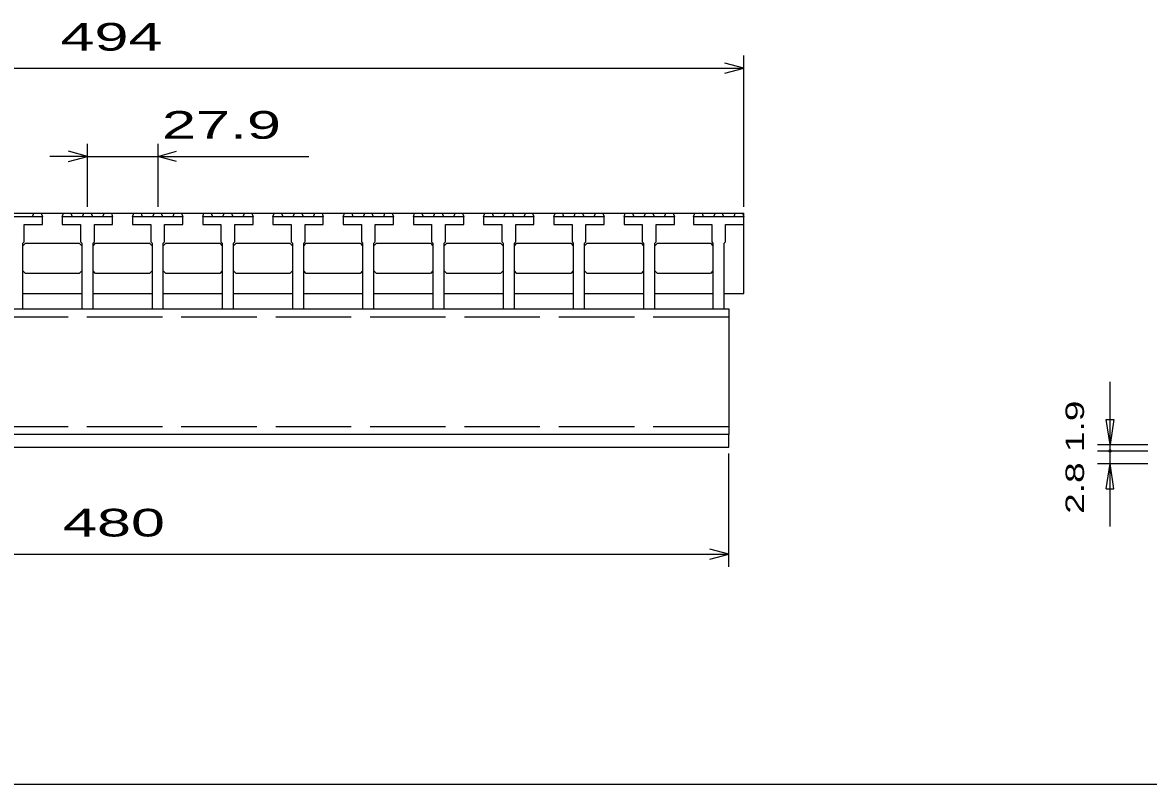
# Model space of a CAD drawing. Units: millimetres, scale not verified. Extents: x -910 to 866, y -641 to 527.
# Drawn here: x -500.1 to -52.7, y -573.2 to -270.6 of the extents above; entities that cross this region are included whole.
import ezdxf
from ezdxf.enums import TextEntityAlignment as Align

# ---------------------------------------------------------------- set-up
doc = ezdxf.new("R2010")
doc.units = ezdxf.units.MM
doc.header["$LTSCALE"] = 5
doc.linetypes.add('DASHED', pattern=[7.5, 6, -1.5])
for name, color, linetype, lineweight in [('0_2', 150, 'Continuous', 25), ('16', 3, 'Continuous', 25), ('22', 2, 'Continuous', 25), ('32', 4, 'Continuous', 25)]:
    doc.layers.add(name, color=color, linetype=linetype, lineweight=lineweight)
doc.styles.add('ベクトル', font='')
doc.styles.get('ベクトル').set_extended_font_data('ベクトル')

msp = doc.modelspace()

# ---------------------------------------------------------------- linework, layer by layer
at = {"layer": '0_2'}
msp.add_line((865.5, -573.25), (-864.5, -573.25), dxfattribs=at)
at = {"layer": '16'}
for p, q in [((-707.5, -346.25), (-213.5, -346.25)), ((-492.2, -347.75), (-512.2, -347.75)), ((-496.1, -347.75), (-495.6, -346.25)), ((-495.6, -346.25), (-492.7, -346.25)), ((-492.7, -346.25), (-492.2, -347.75)), ((-492.2, -350.75), (-492.2, -347.75)), ((-484.3, -347.75), (-483.8, -346.25)), ((-484.3, -347.75), (-484.3, -350.75)), ((-464.3, -347.75), (-484.3, -347.75)), ((-483.8, -346.25), (-480.9, -346.25)), ((-480.9, -346.25), (-480.4, -347.75)), ((-476.25, -347.75), (-475.75, -346.25)), ((-475.75, -346.25), (-472.85, -346.25)), ((-472.85, -346.25), (-472.35, -347.75)), ((-468.2, -347.75), (-467.7, -346.25)), ((-467.7, -346.25), (-464.8, -346.25)), ((-464.8, -346.25), (-464.3, -347.75)), ((-464.3, -350.75), (-464.3, -347.75)), ((-456.4, -347.75), (-455.9, -346.25)), ((-456.4, -347.75), (-456.4, -350.75)), ((-436.4, -347.75), (-456.4, -347.75)), ((-455.9, -346.25), (-453, -346.25)), ((-453, -346.25), (-452.5, -347.75)), ((-448.35, -347.75), (-447.85, -346.25)), ((-447.85, -346.25), (-444.95, -346.25)), ((-444.95, -346.25), (-444.45, -347.75)), ((-440.3, -347.75), (-439.8, -346.25)), ((-439.8, -346.25), (-436.9, -346.25)), ((-436.9, -346.25), (-436.4, -347.75)), ((-436.4, -350.75), (-436.4, -347.75)), ((-428.5, -347.75), (-428, -346.25)), ((-428.5, -347.75), (-428.5, -350.75)), ((-408.5, -347.75), (-428.5, -347.75)), ((-428, -346.25), (-425.1, -346.25)), ((-425.1, -346.25), (-424.6, -347.75)), ((-420.45, -347.75), (-419.95, -346.25)), ((-419.95, -346.25), (-417.05, -346.25)), ((-417.05, -346.25), (-416.55, -347.75)), ((-412.4, -347.75), (-411.9, -346.25)), ((-411.9, -346.25), (-409, -346.25)), ((-409, -346.25), (-408.5, -347.75)), ((-408.5, -350.75), (-408.5, -347.75)), ((-400.6, -347.75), (-400.1, -346.25)), ((-400.6, -347.75), (-400.6, -350.75)), ((-380.6, -347.75), (-400.6, -347.75)), ((-400.1, -346.25), (-397.2, -346.25)), ((-397.2, -346.25), (-396.7, -347.75)), ((-392.55, -347.75), (-392.05, -346.25)), ((-392.05, -346.25), (-389.15, -346.25)), ((-389.15, -346.25), (-388.65, -347.75)), ((-384.5, -347.75), (-384, -346.25)), ((-384, -346.25), (-381.1, -346.25)), ((-381.1, -346.25), (-380.6, -347.75)), ((-380.6, -350.75), (-380.6, -347.75)), ((-372.7, -347.75), (-372.2, -346.25)), ((-372.7, -347.75), (-372.7, -350.75)), ((-352.7, -347.75), (-372.7, -347.75)), ((-372.2, -346.25), (-369.3, -346.25)), ((-369.3, -346.25), (-368.8, -347.75)), ((-364.65, -347.75), (-364.15, -346.25)), ((-364.15, -346.25), (-361.25, -346.25)), ((-361.25, -346.25), (-360.75, -347.75)), ((-356.6, -347.75), (-356.1, -346.25)), ((-356.1, -346.25), (-353.2, -346.25)), ((-353.2, -346.25), (-352.7, -347.75)), ((-352.7, -350.75), (-352.7, -347.75)), ((-344.8, -347.75), (-344.3, -346.25)), ((-344.8, -347.75), (-344.8, -350.75)), ((-324.8, -347.75), (-344.8, -347.75)), ((-344.3, -346.25), (-341.4, -346.25)), ((-341.4, -346.25), (-340.9, -347.75)), ((-336.75, -347.75), (-336.25, -346.25)), ((-336.25, -346.25), (-333.35, -346.25)), ((-333.35, -346.25), (-332.85, -347.75)), ((-328.7, -347.75), (-328.2, -346.25)), ((-328.2, -346.25), (-325.3, -346.25)), ((-325.3, -346.25), (-324.8, -347.75)), ((-324.8, -350.75), (-324.8, -347.75)), ((-316.9, -347.75), (-316.4, -346.25)), ((-316.9, -347.75), (-316.9, -350.75)), ((-296.9, -347.75), (-316.9, -347.75)), ((-316.4, -346.25), (-313.5, -346.25)), ((-313.5, -346.25), (-313, -347.75)), ((-308.85, -347.75), (-308.35, -346.25)), ((-308.35, -346.25), (-305.45, -346.25)), ((-305.45, -346.25), (-304.95, -347.75)), ((-300.8, -347.75), (-300.3, -346.25)), ((-300.3, -346.25), (-297.4, -346.25)), ((-297.4, -346.25), (-296.9, -347.75)), ((-296.9, -350.75), (-296.9, -347.75)), ((-289, -347.75), (-288.5, -346.25)), ((-289, -347.75), (-289, -350.75)), ((-269, -347.75), (-289, -347.75)), ((-288.5, -346.25), (-285.6, -346.25)), ((-285.6, -346.25), (-285.1, -347.75)), ((-280.95, -347.75), (-280.45, -346.25)), ((-280.45, -346.25), (-277.55, -346.25)), ((-277.55, -346.25), (-277.05, -347.75)), ((-272.9, -347.75), (-272.4, -346.25)), ((-272.4, -346.25), (-269.5, -346.25)), ((-269.5, -346.25), (-269, -347.75)), ((-269, -350.75), (-269, -347.75)), ((-261.1, -347.75), (-260.6, -346.25)), ((-261.1, -347.75), (-261.1, -350.75)), ((-241.1, -347.75), (-261.1, -347.75)), ((-260.6, -346.25), (-257.7, -346.25)), ((-257.7, -346.25), (-257.2, -347.75)), ((-253.05, -347.75), (-252.55, -346.25)), ((-252.55, -346.25), (-249.65, -346.25)), ((-249.65, -346.25), (-249.15, -347.75)), ((-245, -347.75), (-244.5, -346.25)), ((-244.5, -346.25), (-241.6, -346.25)), ((-241.6, -346.25), (-241.1, -347.75)), ((-241.1, -350.75), (-241.1, -347.75)), ((-233.5, -347.75), (-233, -346.25)), ((-233.5, -347.75), (-233.5, -350.75)), ((-213.5, -347.75), (-233.5, -347.75)), ((-233, -346.25), (-230.1, -346.25)), ((-230.1, -346.25), (-229.6, -347.75)), ((-225.45, -347.75), (-224.95, -346.25)), ((-224.95, -346.25), (-222.05, -346.25)), ((-222.05, -346.25), (-221.55, -347.75)), ((-217.4, -347.75), (-216.9, -346.25)), ((-216.9, -346.25), (-214, -346.25)), ((-214, -346.25), (-213.5, -347.75)), ((-213.5, -378.25), (-213.5, -346.25)), ((-213.5, -350.75), (-213.5, -347.75)), ((-499.45, -357.75), (-499.45, -350.75)), ((-499.45, -350.75), (-492.2, -350.75)), ((-484.3, -350.75), (-477.05, -350.75)), ((-477.05, -350.75), (-477.05, -357.75)), ((-471.55, -357.75), (-471.55, -350.75)), ((-471.55, -350.75), (-464.3, -350.75)), ((-456.4, -350.75), (-449.15, -350.75)), ((-449.15, -350.75), (-449.15, -357.75)), ((-443.65, -357.75), (-443.65, -350.75)), ((-443.65, -350.75), (-436.4, -350.75)), ((-428.5, -350.75), (-421.25, -350.75)), ((-421.25, -350.75), (-421.25, -357.75)), ((-415.75, -357.75), (-415.75, -350.75)), ((-415.75, -350.75), (-408.5, -350.75)), ((-400.6, -350.75), (-393.35, -350.75)), ((-393.35, -350.75), (-393.35, -357.75)), ((-387.85, -357.75), (-387.85, -350.75)), ((-387.85, -350.75), (-380.6, -350.75)), ((-372.7, -350.75), (-365.45, -350.75)), ((-365.45, -350.75), (-365.45, -357.75)), ((-359.95, -357.75), (-359.95, -350.75)), ((-359.95, -350.75), (-352.7, -350.75)), ((-344.8, -350.75), (-337.55, -350.75)), ((-337.55, -350.75), (-337.55, -357.75)), ((-332.05, -357.75), (-332.05, -350.75)), ((-332.05, -350.75), (-324.8, -350.75)), ((-316.9, -350.75), (-309.65, -350.75)), ((-309.65, -350.75), (-309.65, -357.75)), ((-304.15, -357.75), (-304.15, -350.75)), ((-304.15, -350.75), (-296.9, -350.75)), ((-289, -350.75), (-281.75, -350.75)), ((-281.75, -350.75), (-281.75, -357.75)), ((-276.25, -357.75), (-276.25, -350.75)), ((-276.25, -350.75), (-269, -350.75)), ((-261.1, -350.75), (-253.85, -350.75)), ((-253.85, -350.75), (-253.85, -357.75)), ((-248.35, -357.75), (-248.35, -350.75)), ((-248.35, -350.75), (-241.1, -350.75)), ((-233.5, -350.75), (-226.25, -350.75)), ((-226.25, -350.75), (-226.25, -357.75)), ((-220.75, -357.75), (-220.75, -350.75)), ((-220.75, -350.75), (-213.5, -350.75)), ((-499.95, -358.25), (-499.45, -357.75)), ((-477.05, -357.75), (-476.55, -358.25)), ((-472.05, -358.25), (-471.55, -357.75)), ((-449.15, -357.75), (-448.65, -358.25)), ((-444.15, -358.25), (-443.65, -357.75)), ((-421.25, -357.75), (-420.75, -358.25)), ((-416.25, -358.25), (-415.75, -357.75)), ((-393.35, -357.75), (-392.85, -358.25)), ((-388.35, -358.25), (-387.85, -357.75)), ((-365.45, -357.75), (-364.95, -358.25)), ((-360.45, -358.25), (-359.95, -357.75)), ((-337.55, -357.75), (-337.05, -358.25)), ((-332.55, -358.25), (-332.05, -357.75)), ((-309.65, -357.75), (-309.15, -358.25)), ((-304.65, -358.25), (-304.15, -357.75)), ((-281.75, -357.75), (-281.25, -358.25)), ((-276.75, -358.25), (-276.25, -357.75)), ((-253.85, -357.75), (-253.35, -358.25)), ((-248.85, -358.25), (-248.35, -357.75)), ((-226.25, -357.75), (-225.75, -358.25)), ((-221.25, -358.25), (-220.75, -357.75)), ((-499.95, -384.25), (-499.95, -358.25)), ((-499.95, -359.25), (-498.95, -358.25)), ((-498.95, -358.25), (-477.55, -358.25)), ((-477.55, -358.25), (-476.55, -359.25)), ((-476.55, -358.25), (-476.55, -384.25)), ((-472.05, -384.25), (-472.05, -358.25)), ((-472.05, -359.25), (-471.05, -358.25)), ((-471.05, -358.25), (-449.65, -358.25)), ((-449.65, -358.25), (-448.65, -359.25)), ((-448.65, -358.25), (-448.65, -384.25)), ((-444.15, -384.25), (-444.15, -358.25)), ((-444.15, -359.25), (-443.15, -358.25)), ((-443.15, -358.25), (-421.75, -358.25)), ((-421.75, -358.25), (-420.75, -359.25)), ((-420.75, -358.25), (-420.75, -384.25)), ((-416.25, -384.25), (-416.25, -358.25)), ((-416.25, -359.25), (-415.25, -358.25)), ((-415.25, -358.25), (-393.85, -358.25)), ((-393.85, -358.25), (-392.85, -359.25)), ((-392.85, -358.25), (-392.85, -384.25)), ((-388.35, -384.25), (-388.35, -358.25)), ((-388.35, -359.25), (-387.35, -358.25)), ((-387.35, -358.25), (-365.95, -358.25)), ((-365.95, -358.25), (-364.95, -359.25)), ((-364.95, -358.25), (-364.95, -384.25)), ((-360.45, -384.25), (-360.45, -358.25)), ((-360.45, -359.25), (-359.45, -358.25)), ((-359.45, -358.25), (-338.05, -358.25)), ((-338.05, -358.25), (-337.05, -359.25)), ((-337.05, -358.25), (-337.05, -384.25)), ((-332.55, -384.25), (-332.55, -358.25)), ((-332.55, -359.25), (-331.55, -358.25)), ((-331.55, -358.25), (-310.15, -358.25)), ((-310.15, -358.25), (-309.15, -359.25)), ((-309.15, -358.25), (-309.15, -384.25)), ((-304.65, -384.25), (-304.65, -358.25)), ((-304.65, -359.25), (-303.65, -358.25)), ((-303.65, -358.25), (-282.25, -358.25)), ((-282.25, -358.25), (-281.25, -359.25)), ((-281.25, -358.25), (-281.25, -384.25)), ((-276.75, -384.25), (-276.75, -358.25)), ((-276.75, -359.25), (-275.75, -358.25)), ((-275.75, -358.25), (-254.35, -358.25)), ((-254.35, -358.25), (-253.35, -359.25)), ((-253.35, -358.25), (-253.35, -384.25)), ((-248.85, -384.25), (-248.85, -358.25)), ((-248.85, -359.25), (-247.85, -358.25)), ((-247.85, -358.25), (-226.75, -358.25)), ((-226.75, -358.25), (-225.75, -359.25)), ((-225.75, -358.25), (-225.75, -384.25)), ((-221.25, -384.25), (-221.25, -358.25)), ((-498.95, -370.25), (-499.95, -369.25)), ((-477.55, -370.25), (-498.95, -370.25)), ((-476.55, -369.25), (-477.55, -370.25)), ((-471.05, -370.25), (-472.05, -369.25)), ((-449.65, -370.25), (-471.05, -370.25)), ((-448.65, -369.25), (-449.65, -370.25)), ((-443.15, -370.25), (-444.15, -369.25)), ((-421.75, -370.25), (-443.15, -370.25)), ((-420.75, -369.25), (-421.75, -370.25)), ((-415.25, -370.25), (-416.25, -369.25)), ((-393.85, -370.25), (-415.25, -370.25)), ((-392.85, -369.25), (-393.85, -370.25)), ((-387.35, -370.25), (-388.35, -369.25)), ((-365.95, -370.25), (-387.35, -370.25)), ((-364.95, -369.25), (-365.95, -370.25)), ((-359.45, -370.25), (-360.45, -369.25)), ((-338.05, -370.25), (-359.45, -370.25)), ((-337.05, -369.25), (-338.05, -370.25)), ((-331.55, -370.25), (-332.55, -369.25)), ((-310.15, -370.25), (-331.55, -370.25)), ((-309.15, -369.25), (-310.15, -370.25)), ((-303.65, -370.25), (-304.65, -369.25)), ((-282.25, -370.25), (-303.65, -370.25)), ((-281.25, -369.25), (-282.25, -370.25)), ((-275.75, -370.25), (-276.75, -369.25)), ((-254.35, -370.25), (-275.75, -370.25)), ((-253.35, -369.25), (-254.35, -370.25)), ((-247.85, -370.25), (-248.85, -369.25)), ((-226.75, -370.25), (-247.85, -370.25)), ((-225.75, -369.25), (-226.75, -370.25)), ((-499.95, -378.25), (-476.55, -378.25)), ((-472.05, -378.25), (-448.65, -378.25)), ((-444.15, -378.25), (-420.75, -378.25)), ((-416.25, -378.25), (-392.85, -378.25)), ((-388.35, -378.25), (-364.95, -378.25)), ((-360.45, -378.25), (-337.05, -378.25)), ((-332.55, -378.25), (-309.15, -378.25)), ((-304.65, -378.25), (-281.25, -378.25)), ((-276.75, -378.25), (-253.35, -378.25)), ((-248.85, -378.25), (-225.75, -378.25)), ((-221.25, -378.25), (-213.5, -378.25)), ((-699.5, -384.25), (-219.5, -384.25)), ((-504.45, -384.25), (-499.95, -384.25)), ((-476.55, -384.25), (-472.05, -384.25)), ((-448.65, -384.25), (-444.15, -384.25)), ((-420.75, -384.25), (-416.25, -384.25)), ((-392.85, -384.25), (-388.35, -384.25)), ((-364.95, -384.25), (-360.45, -384.25)), ((-337.05, -384.25), (-332.55, -384.25)), ((-309.15, -384.25), (-304.65, -384.25)), ((-281.25, -384.25), (-276.75, -384.25)), ((-253.35, -384.25), (-248.85, -384.25)), ((-225.75, -384.25), (-221.25, -384.25)), ((-219.5, -384.25), (-219.5, -434.25)), ((-219.5, -434.25), (-699.5, -434.25)), ((-219.5, -439.25), (-219.5, -434.25)), ((-699.5, -439.25), (-219.5, -439.25))]:
    msp.add_line(p, q, dxfattribs=at)
at = {"layer": '16', "linetype": 'DASHED'}
for p, q in [((-699.5, -387.45), (-219.5, -387.45)), ((-699.5, -431.05), (-219.5, -431.05))]:
    msp.add_line(p, q, dxfattribs=at)
at = {"layer": '22', "color": 4}
for p, q in [((-213.5, -343.75), (-213.5, -283.75)), ((-707.5, -288.75), (-213.5, -288.75)), ((-213.5, -288.75), (-221, -286.75)), ((-221, -290.75), (-213.5, -288.75)), ((-474.3, -323.75), (-481.8, -321.75)), ((-474.3, -343.75), (-474.3, -318.75)), ((-446.4, -318.75), (-446.4, -343.75)), ((-446.4, -323.75), (-438.9, -321.75)), ((-474.3, -323.75), (-489.3, -323.75)), ((-481.8, -325.75), (-474.3, -323.75)), ((-474.3, -323.75), (-446.4, -323.75)), ((-438.9, -325.75), (-446.4, -323.75)), ((-446.4, -323.75), (-386.4, -323.75)), ((-219.5, -486.75), (-219.5, -441.75)), ((-699.5, -481.75), (-219.5, -481.75)), ((-219.5, -481.75), (-227, -479.75)), ((-227, -483.75), (-219.5, -481.75))]:
    msp.add_line(p, q, dxfattribs=at)
at = {"layer": '32'}
for p, q in [((-68, -438.25), (-68, -413.25)), ((-68, -438.25), (-69.5, -428.25)), ((-69.5, -428.25), (-66.5, -428.25)), ((-66.5, -428.25), (-68, -438.25)), ((-73, -438.25), (-53, -438.25)), ((-68, -445.75), (-68, -438.25)), ((-73, -440.75), (-53, -440.75)), ((-73, -445.75), (-53, -445.75)), ((-69.5, -455.75), (-68, -445.75)), ((-66.5, -455.75), (-68, -445.75)), ((-68, -470.75), (-68, -445.75)), ((-69.5, -455.75), (-66.5, -455.75))]:
    msp.add_line(p, q, dxfattribs=at)
msp.add_circle((-68, -440.75), 0.5, dxfattribs=at)

# ---------------------------------------------------------------- texts
at = {"layer": '22', "style": 'ベクトル', "width": 1.65}
for s, p in [(' 494 ', (-491.75, -276.25)), (' 27.9 ', (-451.4, -311.25)), (' 480 ', (-490.75, -469.25))]:
    msp.add_text(s, height=11, dxfattribs=at).set_placement(p, align=Align.MIDDLE_LEFT)
at = {"layer": '32', "color": 2, "style": 'ベクトル', "width": 1.5}
msp.add_text('2.8 1.9', height=7.331, rotation=90, dxfattribs=at).set_placement((-82, -465.75), align=Align.MIDDLE_LEFT)

doc.saveas('drawing.dxf')
